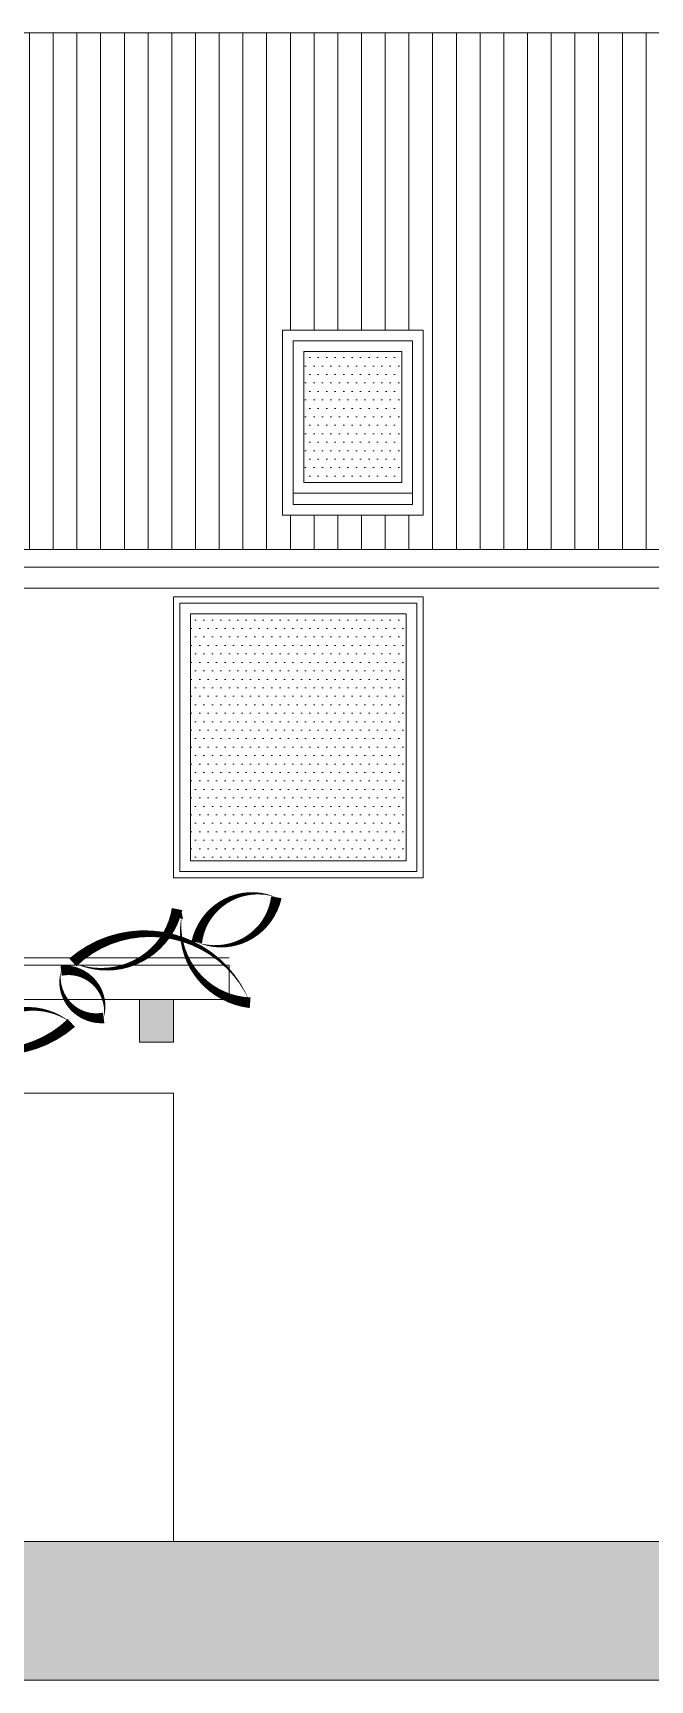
# Model space of a CAD drawing. Header units: metres. Extents: x -686 to 211, y -481 to 125.
# Drawn here: x -204.12 to -201.23, y -110.14 to -102.42 of the extents above; entities that cross this region are included whole.
import ezdxf

# ---------------------------------------------------------------- set-up
doc = ezdxf.new("R2010")
doc.units = ezdxf.units.M
doc.layers.add('FLOATING-WINDOWS', color=2, linetype='Continuous', plot=False)
for name, color, linetype in [('SRAFA', 251, 'Continuous'), ('SRAFY', 3, 'Continuous'), ('zariz.predmety', 203, 'Continuous'), ('ZDIVO', 1, 'Continuous')]:
    doc.layers.add(name, color=color, linetype=linetype)

msp = doc.modelspace()

# ---------------------------------------------------------------- hatches: boundary and pattern name
at = {"linetype": 'Continuous', "lineweight": 0}
h = msp.add_hatch(dxfattribs=at)
h.set_pattern_fill('DOTS', color=256, scale=0.025, style=0)
h.paths.add_polyline_path([(-202.8514, -103.9124), (-202.3914, -103.9124), (-202.3914, -104.5267), (-202.8514, -104.5267)])
h = msp.add_hatch(dxfattribs=at)
h.set_pattern_fill('DOTS', color=256, scale=0.025, style=0)
h.paths.add_polyline_path([(-202.3714, -105.143), (-203.3814, -105.143), (-203.3814, -106.3), (-202.3714, -106.3)])
at = {"layer": 'SRAFA', "linetype": 'Continuous', "lineweight": 0}
h = msp.add_hatch(dxfattribs=at)
h.set_pattern_fill('LINE', color=256, scale=0.035, angle=90, style=0)
h.paths.add_polyline_path([(-207.1014, -102.42), (-194.0014, -102.42), (-194.0014, -104.8417), (-207.1014, -104.8417)])
h.paths.add_polyline_path([(-205.356, -103.812), (-204.696, -103.812), (-204.696, -104.6795), (-205.356, -104.6795)], flags=16)
h.paths.add_polyline_path([(-202.9514, -103.8124), (-202.2914, -103.8124), (-202.2914, -104.68), (-202.9514, -104.68)], flags=16)
h.paths.add_polyline_path([(-200.8808, -103.8124), (-200.2208, -103.8124), (-200.2208, -104.68), (-200.8808, -104.68)], flags=16)
h.paths.add_polyline_path([(-198.5003, -103.8124), (-197.8403, -103.8124), (-197.8403, -104.68), (-198.5003, -104.68)], flags=16)
for points in [[(-203.4614, -106.95), (-203.6214, -106.95), (-203.6214, -107.15), (-203.4614, -107.15)], [(-214.2673, -109.64), (-214.2673, -110.14), (-185.7989, -110.14), (-185.7989, -109.49), (-212.0014, -109.49), (-212.0014, -109.64)]]:
    msp.add_hatch(color=256, dxfattribs=at).paths.add_polyline_path(points)

# ---------------------------------------------------------------- linework, layer by layer
at = {"linetype": 'Continuous', "lineweight": 0}
for p, q in [((-194.0014, -102.42), (-207.1014, -102.42)), ((-207.1014, -104.8417), (-194.0014, -104.8417)), ((-207.1014, -104.9237), (-194.0083, -104.9237)), ((-207.1014, -105.023), (-194.0014, -105.023)), ((-209.5078, -106.755), (-203.2014, -106.755)), ((-209.5078, -106.79), (-203.2014, -106.79)), ((-203.2014, -106.79), (-203.2014, -106.95)), ((-209.5078, -106.95), (-203.2014, -106.95)), ((-204.2014, -107.39), (-203.4614, -107.39)), ((-203.4614, -107.39), (-203.4614, -109.49))]:
    msp.add_line(p, q, dxfattribs=at)
at = {"layer": 'FLOATING-WINDOWS', "linetype": 'Continuous', "lineweight": 0}
msp.add_lwpolyline([(-207.1014, -102.42), (-194.0014, -102.42), (-194.0014, -104.8417), (-207.1014, -104.8417)], close=True, dxfattribs=at)
at = {"layer": 'SRAFA', "linetype": 'Continuous', "lineweight": 0, "flags": 128}
msp.add_lwpolyline([(-214.2673, -109.64), (-214.2673, -110.14), (-185.7989, -110.14), (-185.7989, -109.49), (-212.0014, -109.49), (-212.0014, -109.64)], close=True, dxfattribs=at)
at = {"layer": 'SRAFY', "linetype": 'Continuous', "lineweight": 0}
for p, q in [((-202.9014, -104.63), (-202.9014, -103.8624)), ((-202.3414, -104.63), (-202.3414, -103.8624)), ((-202.9014, -104.5767), (-202.3414, -104.5767)), ((-202.9014, -104.63), (-202.3414, -104.63))]:
    msp.add_line(p, q, dxfattribs=at)
for points in [[(-202.9514, -103.8124), (-202.2914, -103.8124), (-202.2914, -104.68), (-202.9514, -104.68)], [(-202.9014, -103.8624), (-202.3414, -103.8624), (-202.3414, -104.63), (-202.9014, -104.63)], [(-202.9014, -103.8624), (-202.3414, -103.8624), (-202.3414, -104.5767), (-202.9014, -104.5767)], [(-202.8514, -103.9124), (-202.3914, -103.9124), (-202.3914, -104.5267), (-202.8514, -104.5267)], [(-203.4614, -105.063), (-202.2914, -105.063), (-202.2914, -106.38), (-203.4614, -106.38)], [(-203.4314, -105.093), (-202.3214, -105.093), (-202.3214, -106.35), (-203.4314, -106.35)], [(-203.3814, -105.143), (-202.3714, -105.143), (-202.3714, -106.3), (-203.3814, -106.3)]]:
    msp.add_lwpolyline(points, close=True, dxfattribs=at)
at = {"layer": 'zariz.predmety', "color": 253, "linetype": 'Continuous', "ltscale": 0.001}
for points in [[(-202.9798, -106.4714, 0, 0, 0.520567), (-202.9798, -106.4714, 0, 0.05, 0.472836), (-203.3528, -106.6819, 0, 0.05, 0.472836), (-202.9798, -106.4714, 0.05, 0.05, 0)], [(-203.9335, -106.7764, 0, 0, 0.520567), (-203.9335, -106.7764, 0, 0.05, 0.484766), (-203.4451, -106.5266, 0, 0.05, 0.520567), (-203.422, -106.5483, 0, 0.05, 0.445976), (-203.1026, -106.9654, 0, 0.05, 0.520567), (-203.9335, -106.7764, 0.05, 0.05, 0)], [(-203.9403, -107.0602, 0, 0, 0.520567), (-203.9403, -107.0602, 0, 0.05, 0.520567), (-204.4287, -107.21, 0, 0.05, 0.520567), (-204.4518, -107.1884, 0, 0.05, 0.520567), (-204.7711, -106.8713, 0, 0.05, 0.520567), (-203.9403, -107.0602, 0.05, 0.05, 0)], [(-203.7888, -107.0365, 0, 0, 0.520567), (-203.7888, -107.0365, 0, 0.05, 0.520567), (-203.9885, -106.8142, 0, 0.05, 0.520567), (-203.7888, -107.0365, 0.05, 0.05, 0)]]:
    msp.add_lwpolyline(points, format="xyseb", close=True, dxfattribs=at)
at = {"layer": 'ZDIVO', "linetype": 'Continuous', "lineweight": 0}
msp.add_line((-185.7897, -109.49), (-212.0014, -109.49), dxfattribs=at)
msp.add_lwpolyline([(-203.6214, -106.95), (-203.4614, -106.95), (-203.4614, -107.15), (-203.6214, -107.15)], close=True, dxfattribs=at)

doc.saveas('drawing.dxf')
